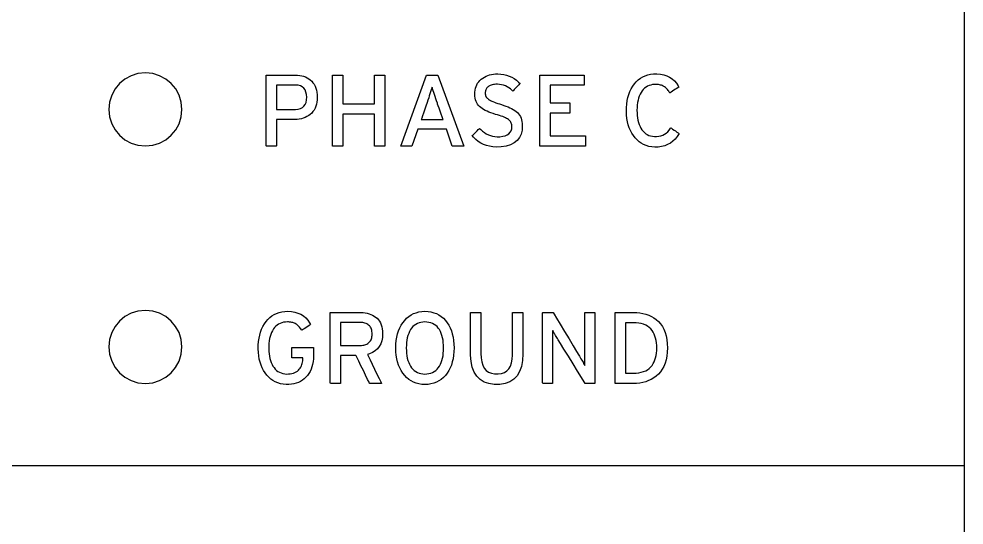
# Model space of a CAD drawing. Extents: x 1 to 47.7, y 0.2 to 33.3.
# Drawn here: x 22.954 to 24.247, y 9.983 to 10.676 of the extents above; entities that cross this region are included whole.
import ezdxf

# ---------------------------------------------------------------- set-up
doc = ezdxf.new("R2010")
doc.units = 0
doc.header["$MEASUREMENT"] = 0
doc.layers.add('4_0_____DWG', color=7, linetype='CONTINUOUS')

msp = doc.modelspace()

# ---------------------------------------------------------------- linework, layer by layer
at = {"layer": '4_0_____DWG'}
for points in [[(24.247, 11.3685), (24.247, 8.656)], [(23.4409, 10.5017), (23.4409, 10.5453), (23.3976, 10.5453), (23.3976, 10.5017), (23.3835, 10.5017), (23.3835, 10.5989), (23.3976, 10.5989), (23.3976, 10.5596), (23.4409, 10.5596), (23.4409, 10.5989), (23.455, 10.5989), (23.455, 10.5017), (23.4409, 10.5017)], [(23.5471, 10.5017), (23.539, 10.5248), (23.5, 10.5248), (23.492, 10.5017), (23.4768, 10.5017), (23.5118, 10.5989), (23.5273, 10.5989), (23.5627, 10.5017), (23.5471, 10.5017)], [(23.6667, 10.5017), (23.6667, 10.5989), (23.7274, 10.5989), (23.7274, 10.5848), (23.6808, 10.5848), (23.6808, 10.5606), (23.7079, 10.5606), (23.7079, 10.5465), (23.6808, 10.5465), (23.6808, 10.5158), (23.7294, 10.5158), (23.7294, 10.5017), (23.6667, 10.5017)], [(21.577, 10.0644), (24.247, 10.0645)]]:
    msp.add_lwpolyline(points, dxfattribs=at)
for points in [[(23.1274, 10.5018), (23.1375, 10.5028), (23.1469, 10.5057), (23.1554, 10.5103), (23.1628, 10.5164), (23.1689, 10.5238), (23.1735, 10.5323), (23.1764, 10.5417), (23.1774, 10.5518), (23.1764, 10.5619), (23.1735, 10.5713), (23.1689, 10.5798), (23.1628, 10.5872), (23.1554, 10.5933), (23.1469, 10.5979), (23.1375, 10.6008), (23.1274, 10.6018), (23.1173, 10.6008), (23.1079, 10.5979), (23.0994, 10.5933), (23.092, 10.5872), (23.086, 10.5798), (23.0813, 10.5713), (23.0784, 10.5619), (23.0774, 10.5518), (23.0784, 10.5417), (23.0813, 10.5323), (23.086, 10.5238), (23.092, 10.5164), (23.0994, 10.5103), (23.1079, 10.5057), (23.1173, 10.5028)], [(23.3624, 10.5685), (23.3623, 10.5651), (23.3619, 10.5619), (23.3613, 10.5589), (23.3605, 10.5561), (23.3594, 10.5534), (23.3581, 10.551), (23.3565, 10.5488), (23.3548, 10.5468), (23.3528, 10.5449), (23.3507, 10.5433), (23.3484, 10.5419), (23.346, 10.5407), (23.3434, 10.5397), (23.3407, 10.539), (23.3378, 10.5384), (23.3348, 10.5381), (23.3316, 10.5379), (23.3305, 10.5379), (23.3282, 10.5379), (23.3247, 10.5379), (23.3206, 10.5379), (23.3163, 10.5379), (23.3123, 10.5379), (23.3091, 10.5379), (23.307, 10.5379), (23.3066, 10.5378), (23.3066, 10.5356), (23.3066, 10.5313), (23.3066, 10.5257), (23.3066, 10.5195), (23.3066, 10.5133), (23.3066, 10.5078), (23.3066, 10.5037), (23.3066, 10.5018), (23.3063, 10.5017), (23.3051, 10.5017), (23.3032, 10.5017), (23.3009, 10.5017), (23.2985, 10.5017), (23.2962, 10.5017), (23.2943, 10.5017), (23.2931, 10.5017), (23.2928, 10.5019), (23.2928, 10.5071), (23.2928, 10.518), (23.2928, 10.5327), (23.2928, 10.5494), (23.2928, 10.5661), (23.2928, 10.5811), (23.2928, 10.5925), (23.2928, 10.5985), (23.2935, 10.5989), (23.2967, 10.5989), (23.3019, 10.5989), (23.3083, 10.5989), (23.3152, 10.5989), (23.3217, 10.5989), (23.3273, 10.5989), (23.331, 10.5989), (23.3325, 10.5989), (23.3355, 10.5988), (23.3384, 10.5984), (23.3412, 10.5979), (23.3438, 10.5972), (23.3463, 10.5962), (23.3487, 10.5951), (23.3509, 10.5937), (23.3529, 10.5922), (23.3549, 10.5904), (23.3566, 10.5884), (23.3581, 10.5862), (23.3594, 10.5837), (23.3605, 10.5811), (23.3613, 10.5782), (23.3619, 10.5752), (23.3623, 10.5719)], [(23.6428, 10.5296), (23.6425, 10.5235), (23.6411, 10.5181), (23.6389, 10.5134), (23.6358, 10.5094), (23.6318, 10.5061), (23.6268, 10.5035), (23.6209, 10.5017), (23.6141, 10.5005), (23.6071, 10.5002), (23.6024, 10.5005), (23.598, 10.5013), (23.5938, 10.5024), (23.5899, 10.5039), (23.5861, 10.5058), (23.5826, 10.5081), (23.5793, 10.5108), (23.5763, 10.5138), (23.5745, 10.5159), (23.5752, 10.5165), (23.5763, 10.5177), (23.5778, 10.5192), (23.5795, 10.5209), (23.5812, 10.5225), (23.5827, 10.5241), (23.5839, 10.5252), (23.5845, 10.5259), (23.586, 10.5245), (23.5884, 10.5222), (23.591, 10.5202), (23.5936, 10.5185), (23.5964, 10.5171), (23.5992, 10.516), (23.6022, 10.5152), (23.6052, 10.5146), (23.6083, 10.5144), (23.6123, 10.5145), (23.6161, 10.515), (23.6194, 10.5158), (23.6222, 10.517), (23.6245, 10.5185), (23.6263, 10.5205), (23.6276, 10.5227), (23.6283, 10.5254), (23.6286, 10.5284), (23.6286, 10.5297), (23.6284, 10.5309), (23.6281, 10.5321), (23.6277, 10.5332), (23.6272, 10.5342), (23.6265, 10.5352), (23.6258, 10.5361), (23.6249, 10.537), (23.6239, 10.5379), (23.6226, 10.5387), (23.6212, 10.5395), (23.6197, 10.5403), (23.6179, 10.5411), (23.616, 10.5419), (23.6139, 10.5427), (23.6116, 10.5435), (23.6091, 10.5442), (23.6062, 10.545), (23.603, 10.546), (23.6, 10.5471), (23.5972, 10.5481), (23.5946, 10.5493), (23.5922, 10.5505), (23.5899, 10.5517), (23.5879, 10.553), (23.5861, 10.5543), (23.5844, 10.5557), (23.5829, 10.5572), (23.5816, 10.5589), (23.5805, 10.5607), (23.5796, 10.5627), (23.5789, 10.5649), (23.5784, 10.5673), (23.5781, 10.5698), (23.5779, 10.5726), (23.578, 10.5754), (23.5783, 10.5781), (23.5788, 10.5807), (23.5796, 10.5831), (23.5806, 10.5854), (23.5818, 10.5876), (23.5832, 10.5896), (23.5849, 10.5915), (23.5868, 10.5932), (23.5888, 10.5947), (23.591, 10.5961), (23.5932, 10.5972), (23.5956, 10.5982), (23.5981, 10.599), (23.6007, 10.5996), (23.6034, 10.6001), (23.6063, 10.6003), (23.6094, 10.6004), (23.6135, 10.6002), (23.6175, 10.5997), (23.6213, 10.5988), (23.6249, 10.5975), (23.6284, 10.596), (23.6317, 10.5941), (23.6348, 10.5918), (23.6378, 10.5893), (23.6397, 10.5872), (23.6392, 10.5867), (23.6381, 10.5855), (23.6366, 10.584), (23.635, 10.5823), (23.6333, 10.5805), (23.6318, 10.579), (23.6306, 10.5777), (23.6299, 10.577), (23.6288, 10.5779), (23.6268, 10.5798), (23.6246, 10.5814), (23.6223, 10.5828), (23.6199, 10.584), (23.6173, 10.5849), (23.6146, 10.5856), (23.6118, 10.586), (23.6088, 10.5862), (23.6066, 10.5862), (23.6049, 10.586), (23.6033, 10.5858), (23.6018, 10.5856), (23.6004, 10.5852), (23.5991, 10.5847), (23.598, 10.5842), (23.5969, 10.5836), (23.596, 10.5829), (23.5952, 10.5821), (23.5945, 10.5812), (23.5938, 10.5803), (23.5933, 10.5794), (23.5929, 10.5784), (23.5925, 10.5774), (23.5923, 10.5763), (23.5922, 10.5752), (23.5921, 10.5741), (23.5921, 10.5735), (23.5922, 10.573), (23.5922, 10.5725), (23.5923, 10.572), (23.5924, 10.5715), (23.5926, 10.571), (23.5927, 10.5705), (23.5929, 10.5701), (23.5931, 10.5697), (23.5933, 10.5692), (23.5936, 10.5687), (23.5939, 10.5683), (23.5943, 10.5679), (23.5947, 10.5674), (23.5951, 10.567), (23.5956, 10.5666), (23.5961, 10.5661), (23.5968, 10.5656), (23.598, 10.5648), (23.5994, 10.564), (23.601, 10.5633), (23.6027, 10.5625), (23.6047, 10.5617), (23.6068, 10.5609), (23.6092, 10.5601), (23.6117, 10.5593), (23.6146, 10.5584), (23.6177, 10.5574), (23.6205, 10.5563), (23.6233, 10.5552), (23.6258, 10.5541), (23.6282, 10.5529), (23.6304, 10.5516), (23.6325, 10.5503), (23.6344, 10.5489), (23.6362, 10.5474), (23.6377, 10.5458), (23.639, 10.544), (23.6402, 10.542), (23.6411, 10.5399), (23.6419, 10.5376), (23.6424, 10.5351), (23.6427, 10.5324)], [(23.8574, 10.5187), (23.8548, 10.5148), (23.852, 10.5113), (23.8488, 10.5083), (23.8454, 10.5058), (23.8416, 10.5037), (23.8376, 10.5021), (23.8332, 10.501), (23.8286, 10.5003), (23.8239, 10.5002), (23.8198, 10.5005), (23.8159, 10.5012), (23.8123, 10.5023), (23.8088, 10.5037), (23.8056, 10.5055), (23.8026, 10.5076), (23.7998, 10.5101), (23.7972, 10.5129), (23.7948, 10.516), (23.7926, 10.5193), (23.7907, 10.5229), (23.7891, 10.5267), (23.7877, 10.5308), (23.7867, 10.535), (23.7859, 10.5396), (23.7854, 10.5443), (23.7852, 10.5493), (23.7853, 10.5544), (23.7856, 10.5592), (23.7863, 10.5639), (23.7873, 10.5683), (23.7885, 10.5724), (23.79, 10.5764), (23.7918, 10.5801), (23.7939, 10.5835), (23.7962, 10.5868), (23.7987, 10.5897), (23.8014, 10.5923), (23.8044, 10.5945), (23.8075, 10.5963), (23.8109, 10.5979), (23.8144, 10.599), (23.8182, 10.5999), (23.8222, 10.6003), (23.8267, 10.6004), (23.8316, 10.6), (23.8362, 10.5991), (23.8404, 10.5977), (23.8442, 10.5959), (23.8477, 10.5936), (23.8509, 10.5909), (23.8537, 10.5876), (23.8561, 10.5839), (23.8568, 10.5822), (23.8559, 10.5816), (23.8543, 10.5806), (23.8524, 10.5793), (23.8502, 10.578), (23.8482, 10.5766), (23.8464, 10.5755), (23.8451, 10.5746), (23.8445, 10.5743), (23.8438, 10.5754), (23.843, 10.5767), (23.8421, 10.5779), (23.8412, 10.579), (23.8403, 10.58), (23.8394, 10.5809), (23.8385, 10.5818), (23.8375, 10.5825), (23.8365, 10.5832), (23.8354, 10.5838), (23.8343, 10.5844), (23.833, 10.5848), (23.8317, 10.5852), (23.8304, 10.5855), (23.829, 10.5857), (23.8275, 10.5858), (23.8259, 10.5859), (23.8238, 10.5859), (23.8211, 10.5857), (23.8186, 10.5852), (23.8162, 10.5844), (23.814, 10.5835), (23.812, 10.5823), (23.8101, 10.5808), (23.8083, 10.5791), (23.8067, 10.5772), (23.8053, 10.575), (23.8039, 10.5726), (23.8028, 10.57), (23.8019, 10.5672), (23.8011, 10.5643), (23.8005, 10.5611), (23.8, 10.5578), (23.7997, 10.5543), (23.7996, 10.5506), (23.7997, 10.5469), (23.8, 10.5434), (23.8004, 10.5401), (23.801, 10.5369), (23.8017, 10.534), (23.8027, 10.5312), (23.8038, 10.5286), (23.8051, 10.5262), (23.8065, 10.524), (23.8081, 10.5219), (23.8098, 10.5201), (23.8117, 10.5186), (23.8137, 10.5173), (23.8159, 10.5163), (23.8183, 10.5155), (23.8208, 10.515), (23.8235, 10.5147), (23.8264, 10.5147), (23.8295, 10.515), (23.8323, 10.5156), (23.835, 10.5166), (23.8374, 10.5178), (23.8397, 10.5194), (23.8417, 10.5213), (23.8436, 10.5235), (23.8453, 10.5261), (23.8459, 10.5267), (23.8469, 10.526), (23.8484, 10.5249), (23.8503, 10.5236), (23.8523, 10.5223), (23.8542, 10.5209), (23.8558, 10.5198), (23.8569, 10.519)], [(23.3481, 10.5685), (23.3477, 10.5723), (23.347, 10.5756), (23.3457, 10.5784), (23.344, 10.5807), (23.3419, 10.5826), (23.3393, 10.5839), (23.3362, 10.5848), (23.3327, 10.5852), (23.3312, 10.5852), (23.3288, 10.5852), (23.3251, 10.5852), (23.3206, 10.5852), (23.3161, 10.5852), (23.3118, 10.5852), (23.3086, 10.5852), (23.3068, 10.5852), (23.3066, 10.5847), (23.3066, 10.5819), (23.3066, 10.5772), (23.3066, 10.5715), (23.3066, 10.5654), (23.3066, 10.5596), (23.3066, 10.555), (23.3066, 10.5521), (23.3068, 10.5516), (23.3086, 10.5516), (23.3118, 10.5516), (23.3161, 10.5516), (23.3206, 10.5516), (23.3251, 10.5516), (23.3288, 10.5516), (23.3312, 10.5516), (23.3327, 10.5516), (23.3363, 10.552), (23.3394, 10.5529), (23.3421, 10.5543), (23.3442, 10.5562), (23.3459, 10.5585), (23.3471, 10.5614), (23.3478, 10.5647)], [(23.5267, 10.5602), (23.5256, 10.5634), (23.5246, 10.5664), (23.5236, 10.5694), (23.5227, 10.5722), (23.5218, 10.5748), (23.521, 10.5774), (23.5202, 10.5798), (23.5195, 10.5821), (23.5189, 10.5808), (23.5182, 10.5784), (23.5174, 10.5759), (23.5166, 10.5733), (23.5157, 10.5705), (23.5148, 10.5676), (23.5138, 10.5645), (23.5127, 10.5614), (23.5121, 10.5597), (23.5115, 10.5578), (23.5104, 10.5547), (23.5091, 10.5509), (23.5077, 10.5469), (23.5063, 10.5431), (23.5053, 10.54), (23.5046, 10.5381), (23.5047, 10.5378), (23.5068, 10.5378), (23.5107, 10.5378), (23.5157, 10.5378), (23.5211, 10.5378), (23.5264, 10.5378), (23.5308, 10.5378), (23.5337, 10.5378), (23.5345, 10.5378), (23.534, 10.5391), (23.5331, 10.5418), (23.5318, 10.5454), (23.5304, 10.5494), (23.5291, 10.5534), (23.5279, 10.5568), (23.527, 10.5592)], [(23.1274, 10.1768), (23.1374, 10.1778), (23.1468, 10.1807), (23.1553, 10.1853), (23.1627, 10.1914), (23.1688, 10.1988), (23.1735, 10.2073), (23.1764, 10.2167), (23.1774, 10.2268), (23.1764, 10.2369), (23.1735, 10.2463), (23.1688, 10.2548), (23.1627, 10.2622), (23.1553, 10.2683), (23.1468, 10.2729), (23.1374, 10.2758), (23.1274, 10.2768), (23.1173, 10.2758), (23.1079, 10.2729), (23.0994, 10.2683), (23.092, 10.2622), (23.0859, 10.2548), (23.0813, 10.2463), (23.0784, 10.2369), (23.0774, 10.2268), (23.0784, 10.2167), (23.0813, 10.2073), (23.0859, 10.1988), (23.092, 10.1914), (23.0994, 10.1853), (23.1079, 10.1807), (23.1173, 10.1778)], [(23.3573, 10.2148), (23.3571, 10.2106), (23.3567, 10.2067), (23.3561, 10.2029), (23.3552, 10.1994), (23.354, 10.1962), (23.3526, 10.1931), (23.351, 10.1903), (23.349, 10.1877), (23.3469, 10.1853), (23.3446, 10.1831), (23.3421, 10.1812), (23.3394, 10.1796), (23.3366, 10.1782), (23.3336, 10.1771), (23.3305, 10.1762), (23.3272, 10.1756), (23.3237, 10.1752), (23.3199, 10.1752), (23.3159, 10.1756), (23.3121, 10.1763), (23.3085, 10.1774), (23.3051, 10.1788), (23.3019, 10.1806), (23.299, 10.1827), (23.2962, 10.1852), (23.2936, 10.188), (23.2912, 10.1911), (23.2891, 10.1944), (23.2872, 10.198), (23.2856, 10.2018), (23.2843, 10.2058), (23.2832, 10.21), (23.2825, 10.2145), (23.2819, 10.2192), (23.2817, 10.2241), (23.2818, 10.2292), (23.2822, 10.234), (23.2828, 10.2386), (23.2838, 10.243), (23.2849, 10.2471), (23.2864, 10.251), (23.2882, 10.2547), (23.2902, 10.2582), (23.2925, 10.2614), (23.295, 10.2644), (23.2976, 10.267), (23.3005, 10.2692), (23.3036, 10.2711), (23.3069, 10.2727), (23.3104, 10.2739), (23.3141, 10.2748), (23.318, 10.2753), (23.3222, 10.2755), (23.3272, 10.2751), (23.3318, 10.2743), (23.336, 10.2731), (23.3399, 10.2714), (23.3435, 10.2692), (23.3467, 10.2666), (23.3495, 10.2635), (23.352, 10.2599), (23.3534, 10.2573), (23.3527, 10.2568), (23.3514, 10.2559), (23.3495, 10.2548), (23.3475, 10.2534), (23.3454, 10.2521), (23.3435, 10.2509), (23.3421, 10.25), (23.3412, 10.2495), (23.3407, 10.2501), (23.3399, 10.2514), (23.3391, 10.2526), (23.3382, 10.2537), (23.3373, 10.2547), (23.3364, 10.2557), (23.3354, 10.2566), (23.3345, 10.2574), (23.3335, 10.2581), (23.3324, 10.2587), (23.3313, 10.2592), (23.3301, 10.2597), (23.3289, 10.2601), (23.3276, 10.2604), (23.3262, 10.2606), (23.3247, 10.2608), (23.3232, 10.2609), (23.3216, 10.261), (23.319, 10.2608), (23.3164, 10.2605), (23.314, 10.2599), (23.3117, 10.259), (23.3095, 10.258), (23.3076, 10.2567), (23.3057, 10.2551), (23.304, 10.2533), (23.3025, 10.2513), (23.3011, 10.249), (23.2999, 10.2466), (23.2988, 10.2439), (23.2979, 10.2411), (23.2972, 10.2381), (23.2967, 10.2349), (23.2963, 10.2316), (23.2961, 10.228), (23.2961, 10.2243), (23.2962, 10.2207), (23.2965, 10.2173), (23.297, 10.2141), (23.2976, 10.211), (23.2984, 10.2081), (23.2994, 10.2054), (23.3006, 10.2029), (23.3019, 10.2006), (23.3034, 10.1984), (23.305, 10.1965), (23.3068, 10.1947), (23.3087, 10.1933), (23.3108, 10.192), (23.313, 10.1911), (23.3154, 10.1904), (23.3179, 10.1899), (23.3206, 10.1897), (23.3232, 10.1898), (23.3256, 10.19), (23.3279, 10.1904), (23.3299, 10.1909), (23.3319, 10.1917), (23.3336, 10.1926), (23.3352, 10.1936), (23.3366, 10.1948), (23.3379, 10.1962), (23.339, 10.1977), (23.3399, 10.1992), (23.3407, 10.2008), (23.3414, 10.2025), (23.342, 10.2042), (23.3424, 10.206), (23.3427, 10.2078), (23.3429, 10.2097), (23.3429, 10.2116), (23.3429, 10.2116), (23.3429, 10.2116), (23.3429, 10.2117), (23.3429, 10.2118), (23.3429, 10.2118), (23.3429, 10.2119), (23.3429, 10.212), (23.3429, 10.212), (23.3429, 10.212), (23.3421, 10.212), (23.3405, 10.212), (23.3382, 10.212), (23.3357, 10.212), (23.3331, 10.212), (23.3307, 10.212), (23.3288, 10.212), (23.3277, 10.212), (23.3276, 10.2121), (23.3276, 10.213), (23.3276, 10.2146), (23.3276, 10.2167), (23.3276, 10.219), (23.3276, 10.2214), (23.3276, 10.2235), (23.3276, 10.225), (23.3276, 10.2259), (23.328, 10.226), (23.3302, 10.226), (23.3339, 10.226), (23.3385, 10.226), (23.3435, 10.226), (23.3484, 10.226), (23.3527, 10.226), (23.3558, 10.226), (23.3573, 10.226), (23.3573, 10.2257), (23.3573, 10.2247), (23.3573, 10.2233), (23.3573, 10.2215), (23.3573, 10.2196), (23.3573, 10.2178), (23.3573, 10.2162), (23.3573, 10.2152)], [(23.4518, 10.2449), (23.4515, 10.2397), (23.4506, 10.235), (23.4492, 10.2309), (23.4472, 10.2272), (23.4447, 10.224), (23.4417, 10.2213), (23.4381, 10.219), (23.434, 10.2173), (23.4312, 10.2163), (23.4324, 10.2138), (23.4346, 10.2092), (23.4376, 10.2031), (23.4409, 10.1963), (23.4441, 10.1895), (23.447, 10.1835), (23.4492, 10.1791), (23.4503, 10.1768), (23.45, 10.1767), (23.4486, 10.1767), (23.4465, 10.1767), (23.4439, 10.1767), (23.441, 10.1767), (23.4383, 10.1767), (23.4361, 10.1767), (23.4346, 10.1767), (23.434, 10.1767), (23.4332, 10.1784), (23.4313, 10.1824), (23.4286, 10.188), (23.4255, 10.1944), (23.4222, 10.2011), (23.4193, 10.2071), (23.417, 10.2119), (23.4156, 10.2147), (23.4152, 10.2152), (23.4138, 10.2152), (23.4112, 10.2152), (23.4079, 10.2152), (23.4043, 10.2152), (23.4007, 10.2152), (23.3975, 10.2152), (23.3952, 10.2152), (23.3942, 10.2152), (23.3941, 10.2142), (23.3941, 10.2108), (23.3941, 10.2056), (23.3941, 10.1993), (23.3941, 10.1926), (23.3941, 10.1863), (23.3941, 10.1811), (23.3941, 10.1777), (23.3941, 10.1767), (23.3934, 10.1767), (23.3919, 10.1767), (23.3899, 10.1767), (23.3875, 10.1767), (23.3852, 10.1767), (23.383, 10.1767), (23.3813, 10.1767), (23.3804, 10.1767), (23.3803, 10.1778), (23.3803, 10.185), (23.3803, 10.1971), (23.3803, 10.2124), (23.3803, 10.2292), (23.3803, 10.2455), (23.3803, 10.2596), (23.3803, 10.2697), (23.3803, 10.2739), (23.3816, 10.2739), (23.3855, 10.2739), (23.3912, 10.2739), (23.398, 10.2739), (23.4052, 10.2739), (23.4118, 10.2739), (23.4173, 10.2739), (23.4208, 10.2739), (23.4224, 10.2739), (23.4253, 10.2738), (23.428, 10.2734), (23.4307, 10.2729), (23.4332, 10.2722), (23.4356, 10.2713), (23.438, 10.2703), (23.4402, 10.269), (23.4422, 10.2676), (23.4442, 10.2659), (23.446, 10.264), (23.4475, 10.2619), (23.4488, 10.2596), (23.4499, 10.2571), (23.4507, 10.2544), (23.4513, 10.2514), (23.4517, 10.2482)], [(23.5496, 10.2254), (23.5494, 10.2202), (23.5489, 10.2153), (23.5482, 10.2106), (23.5471, 10.2062), (23.5458, 10.202), (23.5442, 10.1981), (23.5423, 10.1944), (23.5401, 10.191), (23.5376, 10.1878), (23.5349, 10.1849), (23.5319, 10.1824), (23.5288, 10.1802), (23.5254, 10.1785), (23.5218, 10.1771), (23.5179, 10.1761), (23.5139, 10.1754), (23.5096, 10.1752), (23.5054, 10.1754), (23.5014, 10.1761), (23.4976, 10.1771), (23.494, 10.1785), (23.4907, 10.1802), (23.4876, 10.1824), (23.4847, 10.1849), (23.482, 10.1878), (23.4795, 10.191), (23.4773, 10.1944), (23.4753, 10.1981), (23.4737, 10.202), (23.4723, 10.2062), (23.4712, 10.2106), (23.4705, 10.2153), (23.47, 10.2202), (23.4698, 10.2254), (23.47, 10.2305), (23.4705, 10.2355), (23.4712, 10.2402), (23.4723, 10.2446), (23.4737, 10.2488), (23.4753, 10.2528), (23.4773, 10.2565), (23.4795, 10.2599), (23.482, 10.2631), (23.4847, 10.266), (23.4876, 10.2684), (23.4907, 10.2705), (23.494, 10.2723), (23.4976, 10.2736), (23.5014, 10.2746), (23.5054, 10.2752), (23.5096, 10.2755), (23.5139, 10.2752), (23.5179, 10.2746), (23.5218, 10.2736), (23.5254, 10.2723), (23.5288, 10.2705), (23.5319, 10.2684), (23.5349, 10.266), (23.5376, 10.2631), (23.5401, 10.2599), (23.5423, 10.2565), (23.5442, 10.2528), (23.5458, 10.2488), (23.5471, 10.2446), (23.5482, 10.2402), (23.5489, 10.2355), (23.5494, 10.2305)], [(23.6436, 10.2172), (23.6431, 10.2081), (23.6416, 10.2001), (23.6391, 10.1932), (23.6356, 10.1874), (23.6312, 10.1828), (23.6259, 10.1792), (23.6196, 10.1768), (23.6123, 10.1754), (23.6043, 10.1753), (23.5969, 10.1765), (23.5905, 10.1787), (23.5851, 10.1821), (23.5806, 10.1866), (23.577, 10.1922), (23.5745, 10.1989), (23.5728, 10.2067), (23.5721, 10.2156), (23.5721, 10.2189), (23.5721, 10.2239), (23.5721, 10.2316), (23.5721, 10.2408), (23.5721, 10.2506), (23.5721, 10.2599), (23.5721, 10.2675), (23.5721, 10.2725), (23.5721, 10.2739), (23.5728, 10.2739), (23.5744, 10.2739), (23.5765, 10.2739), (23.5789, 10.2739), (23.5813, 10.2739), (23.5835, 10.2739), (23.5852, 10.2739), (23.5861, 10.2739), (23.5862, 10.2731), (23.5862, 10.2688), (23.5862, 10.2617), (23.5862, 10.2527), (23.5862, 10.243), (23.5862, 10.2336), (23.5862, 10.2256), (23.5862, 10.22), (23.5862, 10.2179), (23.5865, 10.2118), (23.5873, 10.2064), (23.5888, 10.2017), (23.5908, 10.1979), (23.5935, 10.1947), (23.5967, 10.1923), (23.6005, 10.1907), (23.6048, 10.1898), (23.6097, 10.1898), (23.6143, 10.1905), (23.6183, 10.1919), (23.6216, 10.194), (23.6244, 10.1969), (23.6266, 10.2005), (23.6282, 10.2049), (23.6291, 10.2099), (23.6295, 10.2157), (23.6295, 10.2183), (23.6295, 10.2234), (23.6295, 10.2311), (23.6295, 10.2405), (23.6295, 10.2504), (23.6295, 10.2597), (23.6295, 10.2675), (23.6295, 10.2725), (23.6296, 10.2739), (23.6303, 10.2739), (23.6318, 10.2739), (23.6339, 10.2739), (23.6363, 10.2739), (23.6388, 10.2739), (23.6409, 10.2739), (23.6426, 10.2739), (23.6435, 10.2739), (23.6436, 10.2731), (23.6436, 10.2688), (23.6436, 10.2615), (23.6436, 10.2524), (23.6436, 10.2426), (23.6436, 10.2331), (23.6436, 10.225), (23.6436, 10.2194)], [(23.7287, 10.1767), (23.7273, 10.179), (23.7236, 10.1849), (23.7184, 10.1934), (23.7122, 10.2035), (23.7058, 10.2139), (23.6998, 10.2236), (23.6949, 10.2315), (23.6919, 10.2365), (23.6909, 10.2381), (23.69, 10.2397), (23.6891, 10.2411), (23.6882, 10.2426), (23.6874, 10.244), (23.6866, 10.2453), (23.6858, 10.2466), (23.6851, 10.2479), (23.6844, 10.2491), (23.6841, 10.2483), (23.6841, 10.246), (23.6841, 10.2436), (23.6841, 10.2411), (23.6841, 10.2385), (23.6842, 10.2359), (23.6842, 10.2332), (23.6842, 10.2304), (23.6842, 10.2275), (23.6842, 10.2257), (23.6842, 10.2212), (23.6842, 10.2144), (23.6842, 10.2062), (23.6842, 10.1976), (23.6842, 10.1894), (23.6842, 10.1826), (23.6842, 10.1781), (23.6842, 10.1767), (23.6836, 10.1767), (23.6822, 10.1767), (23.6802, 10.1767), (23.6779, 10.1767), (23.6756, 10.1767), (23.6734, 10.1767), (23.6717, 10.1767), (23.6707, 10.1767), (23.6706, 10.1774), (23.6706, 10.1837), (23.6706, 10.1952), (23.6706, 10.21), (23.6706, 10.2265), (23.6706, 10.2429), (23.6706, 10.2574), (23.6706, 10.2682), (23.6706, 10.2736), (23.6708, 10.2739), (23.672, 10.2739), (23.6739, 10.2739), (23.6762, 10.2739), (23.6786, 10.2739), (23.681, 10.2739), (23.683, 10.2739), (23.6844, 10.2739), (23.6849, 10.2739), (23.6862, 10.2717), (23.6897, 10.266), (23.6947, 10.2577), (23.7006, 10.2479), (23.7068, 10.2377), (23.7125, 10.2283), (23.7171, 10.2206), (23.72, 10.2157), (23.721, 10.2141), (23.7221, 10.2123), (23.7231, 10.2105), (23.7241, 10.2088), (23.725, 10.2072), (23.7259, 10.2057), (23.7267, 10.2042), (23.7275, 10.2028), (23.7282, 10.2014), (23.7285, 10.2022), (23.7285, 10.2046), (23.7285, 10.207), (23.7285, 10.2096), (23.7284, 10.2122), (23.7284, 10.2149), (23.7284, 10.2176), (23.7284, 10.2205), (23.7284, 10.2233), (23.7284, 10.2251), (23.7284, 10.2296), (23.7284, 10.2364), (23.7284, 10.2445), (23.7284, 10.2531), (23.7284, 10.2613), (23.7284, 10.268), (23.7284, 10.2726), (23.7284, 10.2739), (23.7291, 10.2739), (23.7305, 10.2739), (23.7325, 10.2739), (23.7347, 10.2739), (23.7371, 10.2739), (23.7392, 10.2739), (23.7409, 10.2739), (23.7419, 10.2739), (23.7421, 10.2732), (23.7421, 10.2669), (23.7421, 10.2555), (23.7421, 10.2406), (23.7421, 10.2241), (23.7421, 10.2078), (23.7421, 10.1933), (23.7421, 10.1825), (23.7421, 10.177), (23.7418, 10.1767), (23.7407, 10.1767), (23.739, 10.1767), (23.7369, 10.1767), (23.7346, 10.1767), (23.7323, 10.1767), (23.7305, 10.1767), (23.7292, 10.1767)], [(23.8412, 10.2253), (23.841, 10.2195), (23.8404, 10.214), (23.8394, 10.209), (23.838, 10.2043), (23.8363, 10.2), (23.8342, 10.1961), (23.8318, 10.1926), (23.829, 10.1895), (23.8258, 10.1867), (23.8225, 10.1844), (23.8191, 10.1823), (23.8154, 10.1806), (23.8116, 10.1791), (23.8076, 10.1781), (23.8035, 10.1773), (23.7992, 10.1768), (23.7953, 10.1767), (23.7941, 10.1767), (23.7912, 10.1767), (23.7873, 10.1767), (23.7829, 10.1767), (23.7784, 10.1767), (23.7743, 10.1767), (23.7713, 10.1767), (23.7698, 10.1767), (23.7697, 10.1787), (23.7697, 10.1872), (23.7697, 10.2005), (23.7697, 10.2167), (23.7697, 10.2339), (23.7697, 10.2502), (23.7697, 10.2635), (23.7697, 10.2719), (23.7698, 10.2739), (23.7713, 10.2739), (23.7743, 10.2739), (23.7784, 10.2739), (23.7829, 10.2739), (23.7873, 10.2739), (23.7912, 10.2739), (23.7941, 10.2739), (23.7953, 10.2739), (23.7993, 10.2738), (23.8036, 10.2734), (23.8078, 10.2727), (23.8119, 10.2717), (23.8157, 10.2703), (23.8194, 10.2686), (23.8228, 10.2666), (23.8261, 10.2642), (23.8292, 10.2615), (23.832, 10.2584), (23.8344, 10.2548), (23.8364, 10.2509), (23.8381, 10.2466), (23.8394, 10.2419), (23.8404, 10.2367), (23.841, 10.2312)], [(23.4376, 10.2444), (23.4375, 10.2462), (23.4373, 10.2479), (23.437, 10.2495), (23.4366, 10.251), (23.436, 10.2523), (23.4354, 10.2536), (23.4346, 10.2547), (23.4337, 10.2557), (23.4327, 10.2567), (23.4316, 10.2575), (23.4304, 10.2582), (23.4291, 10.2589), (23.4277, 10.2594), (23.4263, 10.2597), (23.4247, 10.26), (23.4231, 10.2602), (23.4216, 10.2602), (23.4202, 10.2602), (23.4172, 10.2602), (23.413, 10.2602), (23.4082, 10.2602), (23.4034, 10.2602), (23.3991, 10.2602), (23.3958, 10.2602), (23.3942, 10.2602), (23.3941, 10.2596), (23.3941, 10.2569), (23.3941, 10.2526), (23.3941, 10.2473), (23.3941, 10.2418), (23.3941, 10.2365), (23.3941, 10.2322), (23.3941, 10.2295), (23.3942, 10.2289), (23.3958, 10.2289), (23.3991, 10.2289), (23.4034, 10.2289), (23.4082, 10.2289), (23.413, 10.2289), (23.4172, 10.2289), (23.4202, 10.2289), (23.4216, 10.2289), (23.423, 10.2289), (23.4246, 10.2291), (23.4262, 10.2293), (23.4276, 10.2297), (23.429, 10.2302), (23.4303, 10.2307), (23.4314, 10.2314), (23.4325, 10.2322), (23.4336, 10.2331), (23.4345, 10.2342), (23.4353, 10.2353), (23.436, 10.2365), (23.4365, 10.2379), (23.437, 10.2393), (23.4373, 10.2409), (23.4375, 10.2426)], [(23.5352, 10.2254), (23.5351, 10.2292), (23.5348, 10.2328), (23.5344, 10.2362), (23.5338, 10.2394), (23.533, 10.2425), (23.532, 10.2453), (23.5308, 10.2479), (23.5295, 10.2504), (23.528, 10.2526), (23.5263, 10.2545), (23.5244, 10.2562), (23.5224, 10.2576), (23.5201, 10.2588), (23.5178, 10.2597), (23.5152, 10.2604), (23.5125, 10.2608), (23.5096, 10.261), (23.5068, 10.2608), (23.5041, 10.2604), (23.5016, 10.2597), (23.4993, 10.2588), (23.4971, 10.2576), (23.4951, 10.2562), (23.4932, 10.2545), (23.4915, 10.2526), (23.49, 10.2504), (23.4886, 10.2479), (23.4875, 10.2453), (23.4865, 10.2425), (23.4856, 10.2394), (23.485, 10.2362), (23.4845, 10.2328), (23.4843, 10.2292), (23.4842, 10.2254), (23.4843, 10.2216), (23.4845, 10.218), (23.485, 10.2146), (23.4856, 10.2114), (23.4865, 10.2084), (23.4875, 10.2056), (23.4886, 10.203), (23.49, 10.2006), (23.4915, 10.1983), (23.4932, 10.1963), (23.4951, 10.1946), (23.4971, 10.1931), (23.4993, 10.1918), (23.5016, 10.1909), (23.5041, 10.1902), (23.5068, 10.1898), (23.5096, 10.1897), (23.5125, 10.1898), (23.5152, 10.1902), (23.5178, 10.1909), (23.5201, 10.1918), (23.5224, 10.1931), (23.5244, 10.1946), (23.5263, 10.1963), (23.528, 10.1983), (23.5295, 10.2006), (23.5308, 10.203), (23.532, 10.2056), (23.533, 10.2084), (23.5338, 10.2114), (23.5344, 10.2146), (23.5348, 10.218), (23.5351, 10.2216)], [(23.8269, 10.2253), (23.8268, 10.2289), (23.8265, 10.2324), (23.826, 10.2357), (23.8252, 10.2388), (23.8243, 10.2417), (23.8232, 10.2444), (23.8218, 10.247), (23.8203, 10.2493), (23.8185, 10.2515), (23.8165, 10.2535), (23.8141, 10.2552), (23.8116, 10.2566), (23.8087, 10.2578), (23.8056, 10.2587), (23.8023, 10.2593), (23.7987, 10.2597), (23.7953, 10.2598), (23.7948, 10.2598), (23.7935, 10.2598), (23.7917, 10.2598), (23.7897, 10.2598), (23.7877, 10.2598), (23.7859, 10.2598), (23.7845, 10.2598), (23.7838, 10.2598), (23.7838, 10.2584), (23.7838, 10.2524), (23.7838, 10.243), (23.7838, 10.2314), (23.7838, 10.2192), (23.7838, 10.2077), (23.7838, 10.1982), (23.7838, 10.1922), (23.7838, 10.1908), (23.7845, 10.1908), (23.7859, 10.1908), (23.7877, 10.1908), (23.7897, 10.1908), (23.7917, 10.1908), (23.7935, 10.1908), (23.7948, 10.1908), (23.7953, 10.1908), (23.7987, 10.191), (23.8023, 10.1914), (23.8056, 10.192), (23.8087, 10.1929), (23.8116, 10.1941), (23.8141, 10.1956), (23.8165, 10.1973), (23.8185, 10.1993), (23.8203, 10.2015), (23.8218, 10.2039), (23.8232, 10.2064), (23.8243, 10.2091), (23.8252, 10.212), (23.826, 10.2151), (23.8265, 10.2183), (23.8268, 10.2217)]]:
    msp.add_lwpolyline(points, close=True, dxfattribs=at)

doc.saveas('drawing.dxf')
